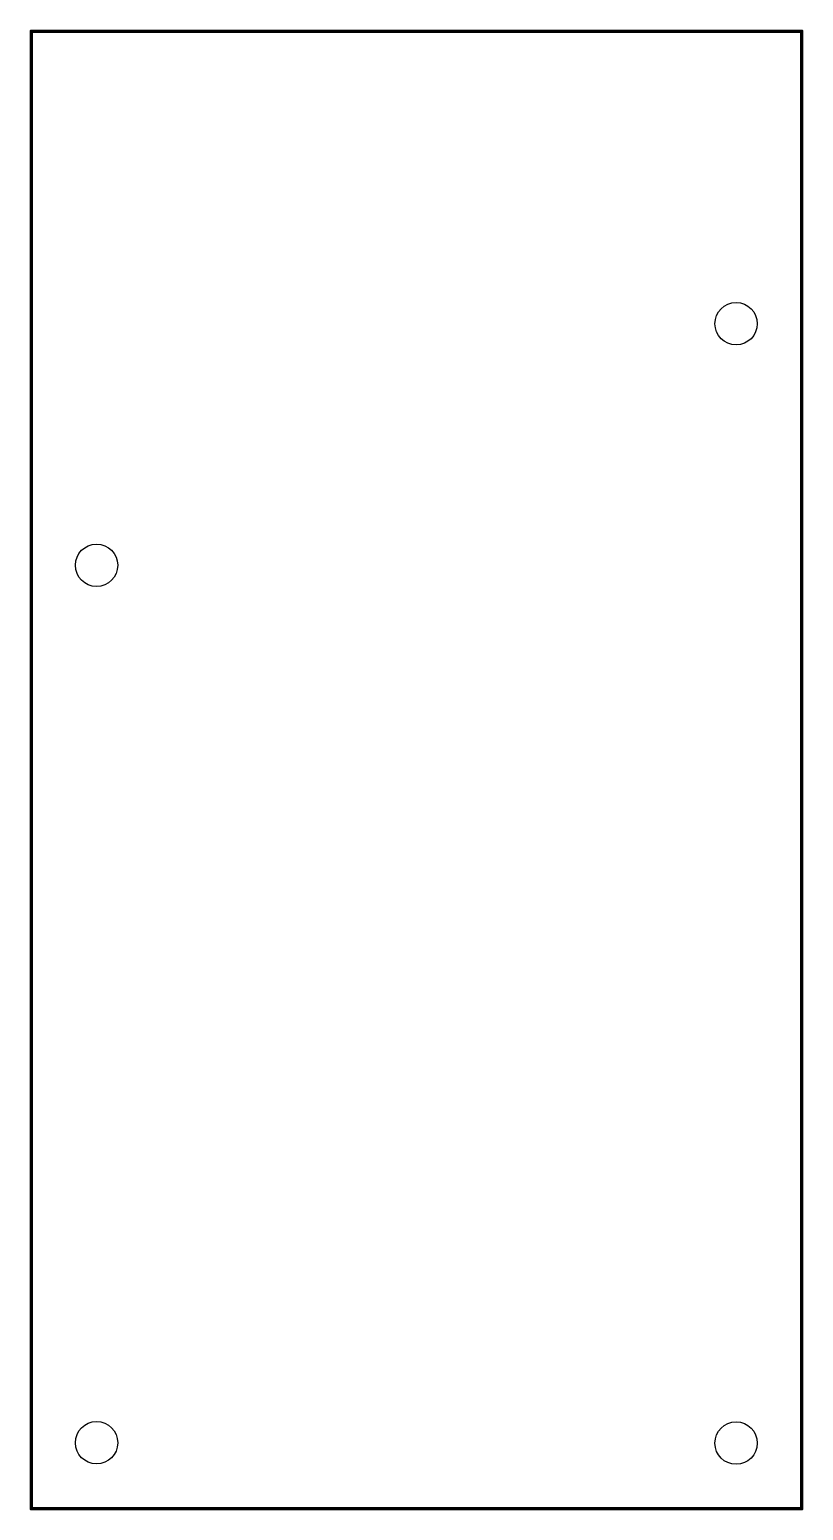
# Model space of a CAD drawing. Extents: x 0 to 58, y 0 to 112.
import ezdxf

# ---------------------------------------------------------------- set-up
doc = ezdxf.new("R2010")
doc.units = 0
doc.layers.add('20', color=7, linetype='CONTINUOUS')

msp = doc.modelspace()

# ---------------------------------------------------------------- linework, layer by layer
at = {"layer": '20', "const_width": 0.127}
for points in [[(0.127, 111.7219, 1), (0.127, 111.5949)], [(0.1905, 111.6584, 1), (0.0635, 111.6584)], [(58.3565, 111.6584, 1), (58.2295, 111.6584)], [(58.293, 111.5949, 1), (58.293, 111.7219)], [(0.127, 0.1905, 1), (0.127, 0.0635)], [(0.0635, 0.127, 1), (0.1905, 0.127)], [(58.2295, 0.127, 1), (58.3565, 0.127)], [(58.293, 0.0635, 1), (58.293, 0.1905)]]:
    msp.add_lwpolyline(points, format="xyb", dxfattribs=at)
at = {"layer": '20', "const_width": 0.254}
for points in [[(0.127, 111.6584), (58.293, 111.6584)], [(0.127, 0.127), (0.127, 111.6584)], [(58.293, 111.6584), (58.293, 0.127)], [(58.293, 0.127), (0.127, 0.127)]]:
    msp.add_lwpolyline(points, dxfattribs=at)
at = {"layer": '20'}
for centre in [(53.34, 89.5858), (5.0546, 71.3486), (5.0546, 5.1054), (53.34, 5.08)]:
    msp.add_circle(centre, 1.6, dxfattribs=at)

doc.saveas('drawing.dxf')
